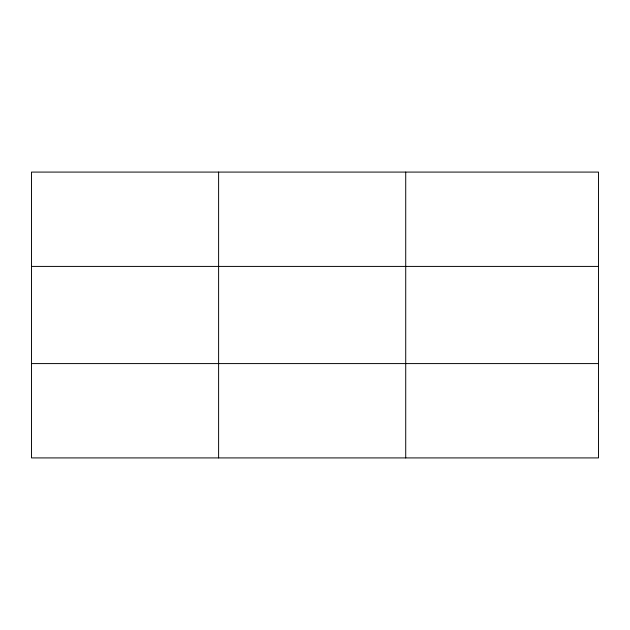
<?xml version="1.0" encoding="UTF-8"?>
<svg xmlns="http://www.w3.org/2000/svg" width="630" height="630" viewBox="0 0 630 630"><rect width="100%" height="100%" fill="white"/><g stroke="black" fill="none" stroke-linecap="round" stroke-linejoin="round"><path stroke-width="0.94" d="M218.61 172.084L218.61 457.916M405.72 172.084L405.72 457.916M31.5 266.411L598.5 266.411M31.5 363.589L598.5 363.589M598.5 410.752L598.5 457.916L31.5 457.916L31.5 172.084L598.5 172.084L598.5 410.752"/></g></svg>
